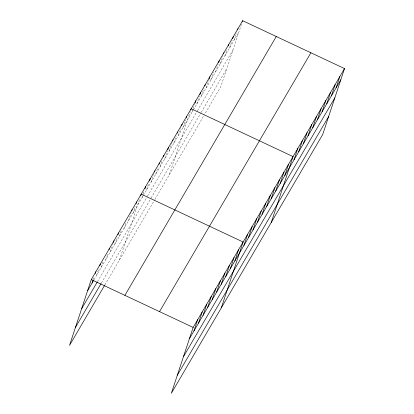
<?xml version="1.0" encoding="UTF-8"?>
<svg xmlns="http://www.w3.org/2000/svg" width="414" height="414" viewBox="0 0 414 414"><rect width="100%" height="100%" fill="white"/><g stroke="black" fill="none" stroke-linecap="round" stroke-linejoin="round"><path stroke-width="0.31" stroke-dasharray="2.07 1.55" d="M93.279 279.466L94.061 277.101M96.648 275.243L98.993 268.158M101.192 267.475L103.143 261.57M105.736 259.707L107.883 253.213M110.274 251.945L113.006 243.68M114.818 244.177L117.157 237.093M119.356 236.415L121.307 230.51M123.9 228.647L126.047 222.152M128.438 220.879L131.171 212.615M132.982 213.117L135.321 206.032M119.444 260.008L139.865 198.265M142.064 197.587L143.037 194.632M143.234 194.042L144.212 191.092M146.603 189.819L148.75 183.324M151.146 182.051L153.879 173.787M155.685 174.289L158.029 167.204M160.228 166.521L162.179 160.616M164.767 158.759L167.308 151.079M169.31 150.991L172.043 142.726M173.849 143.223L176.193 136.139M178.393 135.461L180.928 127.786M182.931 127.693L185.472 120.019M169.398 174.584L190.207 111.661M192.153 111.93L193.126 108.975M193.322 108.385L194.689 104.25M196.831 103.924L199.367 96.25M201.509 95.924L204.045 88.249M206.188 87.923L208.728 80.249M210.866 79.923L213.407 72.248M215.544 71.922L218.085 64.248M220.222 63.922L222.763 56.247M224.9 55.921L227.048 49.426M229.579 47.92L232.119 40.246M234.262 39.92L236.601 32.835M241.476 24.245L220.864 86.578L204.64 114.311M94.056 279.678L143.037 195.92M143.358 195.367L193.09 110.326M193.4 109.793L238.94 31.919M97.497 281.629L147.125 196.764M147.451 196.21L197.105 111.294M197.416 110.761L232.973 49.954M101.409 283.016L150.712 198.704M151.032 198.151L200.94 112.81M201.251 112.277L226.825 68.538M104.851 284.967L154.474 200.102M154.8 199.548L204.33 114.844"/><path stroke-width="0.62" d="M344.505 68.569L193.136 327.422L171.349 393.3L322.723 134.446L344.505 68.569L242.651 20.7L91.277 279.553L69.495 345.431L104.525 285.525M92.11 283.005L93.088 280.055M95.236 273.561L95.82 271.791M99.774 265.793L100.359 264.023M109.053 249.673L109.441 248.493M113.4 242.495L113.985 240.725M117.938 234.733L118.523 232.963M131.755 210.845L132.149 209.665M136.102 203.667L136.687 201.897M140.646 195.905L141.231 194.135L243.09 242.004L221.304 307.876M144.993 188.727L145.769 186.367M149.532 180.965L150.313 178.6M154.463 172.017L154.852 170.837M159.007 164.249L159.395 163.069M163.546 156.487L163.934 155.302M167.696 149.899L168.477 147.539M172.628 140.951L173.016 139.772M177.171 133.189L177.559 132.009M181.71 125.421L182.103 124.241M186.253 117.659L186.642 116.474M190.792 109.891L191.185 108.711L293.04 156.58L271.258 222.458M195.082 103.07L195.863 100.711M199.957 94.48L200.542 92.71M204.826 85.889L205.22 84.71M209.117 79.069L209.898 76.709M218.67 62.478L219.254 60.703M223.544 53.882L223.933 52.702M228.223 45.882L228.611 44.702M232.704 38.471L233.289 36.701M237.579 29.88L237.967 28.701M242.257 21.88L242.651 20.7M193.969 330.879L197.68 319.66M198.508 323.111L202.218 311.892M203.051 315.344L206.762 304.13M207.59 307.581L211.3 296.362M212.134 299.814L215.844 288.594M216.672 292.051L220.383 280.832M221.216 284.283L224.926 273.064M225.754 276.516L229.465 265.302M230.298 268.753L234.008 257.534M234.836 260.986L238.547 249.766M243.918 245.455L247.629 234.236M248.462 237.688L252.173 226.474M253.001 229.925L256.711 218.706M257.544 222.158L261.255 210.938M262.083 214.395L265.793 203.176M266.626 206.627L270.337 195.408M271.165 198.86L274.875 187.645M275.708 191.097L279.419 179.878M280.252 183.33L283.957 172.11M284.791 175.567L288.501 164.348M294.012 159.799L297.723 148.579M298.691 151.798L302.401 140.579M303.369 143.798L307.079 132.578M308.047 135.797L311.758 124.578M312.725 127.797L316.436 116.577M317.403 119.791L321.114 108.577M322.082 111.79L325.792 100.576M326.76 103.79L330.47 92.576M331.438 95.789L335.149 84.57M336.116 87.789L339.827 76.569M87.566 290.773L93.73 280.231M81.605 308.808L97.171 282.182M75.457 327.391L101.083 283.574M124.893 295.353L276.262 36.499M159.525 311.628L310.893 52.775M189.426 338.642L340.8 79.788M183.464 356.682L334.833 97.823M177.316 375.265L328.685 116.406M91.277 279.553L193.136 327.422"/></g></svg>
